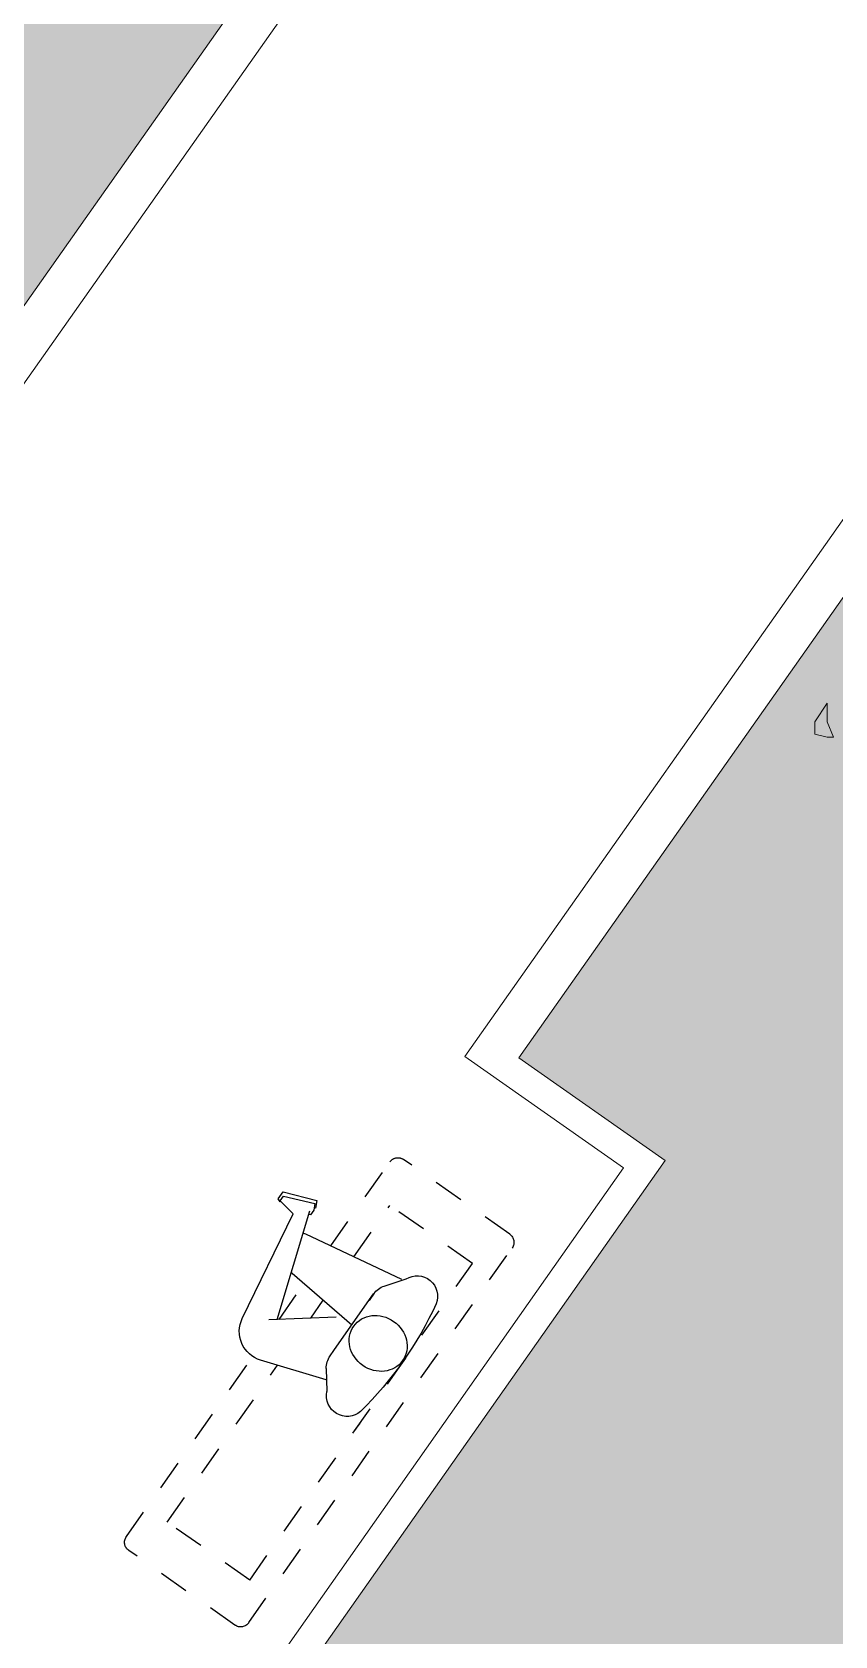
# Model space of a CAD drawing. Header units: metres. Extents: x 12093 to 20303, y 514 to 1412.
# Drawn here: x 19758.89 to 19761.57, y 815.44 to 820.8 of the extents above; entities that cross this region are included whole.
import ezdxf

# ---------------------------------------------------------------- set-up
doc = ezdxf.new("R2010")
doc.units = ezdxf.units.M
doc.linetypes.add('DASHED2', pattern=[9.525, 6.35, -3.175])
doc.layers.get('0').update_dxf_attribs({"lineweight": 13})
for name, color, linetype, lineweight in [('0-JARDI', 72, 'Continuous', 13), ('ARBOLES', 52, 'Continuous', 13), ('AREA VERDE', 62, 'Continuous', 13), ('grass', 64, 'Continuous', 13), ('MANZANAS-ORIGINALES', 147, 'Continuous', 9)]:
    doc.layers.add(name, color=color, linetype=linetype, lineweight=lineweight)
for name, color, linetype in [('2', 2, 'Continuous'), ('Proyecciones', 52, 'DASHED2'), ('SALUD-PLAN', 6, 'Continuous')]:
    doc.layers.add(name, color=color, linetype=linetype)

# ---------------------------------------------------------------- blocks, each defined once
blk = doc.blocks.new('ELLIPSE')
blk.add_circle((0.5, 0.5), 0.5)
blk = doc.blocks.new('gfgfgh')
at = {"layer": '2'}
for p, q in [((19731.2028, 804.7077), (19731.1414, 804.7537)), ((19731.5914, 804.7437), (19731.5314, 804.3937)), ((19731.5401, 804.7077), (19731.6014, 804.7537)), ((19731.1722, 804.7291), (19731.0998, 804.5119)), ((19731.2414, 804.6937), (19731.2714, 804.6937)), ((19731.2714, 804.6937), (19731.4981, 804.6937)), ((19731.3977, 804.4311), (19731.3714, 804.6937)), ((19731.5014, 804.6937), (19731.4714, 804.6937)), ((19731.3626, 804.6353), (19731.2255, 804.4567)), ((19731.2422, 804.4791), (19731.6022, 804.3591)), ((19731.3977, 804.4311), (19731.3966, 804.4277)), ((19731.1786, 804.3816), (19731.5622, 804.3191)), ((19731.5314, 804.3937), (19731.5282, 804.3838)), ((19731.5922, 804.3691), (19731.5902, 804.3631)), ((19731.6122, 804.3691), (19731.5922, 804.3691)), ((19731.6322, 804.3591), (19731.6122, 804.3691)), ((19731.6208, 804.37), (19731.6187, 804.3659)), ((19731.6437, 804.3587), (19731.6208, 804.37)), ((19731.5622, 804.3191), (19731.5722, 804.2591)), ((19731.5922, 804.2591), (19731.6322, 804.3591)), ((19731.6027, 804.2501), (19731.6437, 804.3587)), ((19731.5706, 804.2613), (19731.5718, 804.2616)), ((19731.5706, 804.2613), (19731.575, 804.2501)), ((19731.5722, 804.2591), (19731.5922, 804.2591)), ((19731.575, 804.2501), (19731.6027, 804.2501))]:
    blk.add_line(p, q, dxfattribs=at)
for centre, radius, start, end in [((19731.3714, 803.6837), 1.22, 79.6111, 100.3889), ((19731.1681, 804.817), 0.0687, 104.0362, 247.1663), ((19731.5748, 804.817), 0.0687, 292.8337, 75.9638), ((19731.2448, 804.7637), 0.07, 233.1301, 270), ((19731.4981, 804.7637), 0.07, 270, 306.8699), ((19731.1946, 804.4803), 0.1, 161.5651, 260.7539)]:
    blk.add_arc(centre, radius, start, end, dxfattribs=at)
at = {"layer": 'Proyecciones', "ltscale": 0.006}
for p, q in [((19730.3591, 804.9841), (19731.8897, 804.9841)), ((19730.3258, 804.9509), (19730.3258, 804.5174)), ((19730.4774, 804.9049), (19731.7713, 804.9049)), ((19730.4774, 804.9049), (19731.1185, 804.9049)), ((19731.3111, 804.9049), (19731.384, 804.9049)), ((19731.923, 804.9509), (19731.923, 804.5174)), ((19730.4774, 804.5682), (19731.1185, 804.5682)), ((19731.3111, 804.5682), (19731.384, 804.5682)), ((19731.5614, 804.5682), (19731.7713, 804.5682)), ((19730.3591, 804.4841), (19731.0947, 804.4841)), ((19731.2466, 804.4841), (19731.3924, 804.4841)), ((19731.547, 804.4841), (19731.8897, 804.4841))]:
    blk.add_line(p, q, dxfattribs=at)
at = {"layer": 'Proyecciones', "ltscale": 0.005}
for p, q in [((19730.4774, 804.9049), (19730.4774, 804.5682)), ((19731.7713, 804.9049), (19731.7713, 804.5682))]:
    blk.add_line(p, q, dxfattribs=at)
for centre, start, end in [((19730.3591, 804.9509), 90, 180), ((19730.3591, 804.9509), 174.6442, 180), ((19731.8897, 804.9509), 0, 90), ((19730.3591, 804.5174), 180, 270), ((19731.8897, 804.5174), 270, 0)]:
    blk.add_arc(centre, 0.0333, start, end, dxfattribs=at)
at = {"layer": '2', "xscale": 0.180000000000291, "yscale": -0.2000000000000455, "zscale": 0.180000000000291}
blk.add_blockref('ELLIPSE', (19731.2814, 804.9012), dxfattribs=at)
blk = doc.blocks.new('ARBUSTO6')
at = {"layer": 'ARBOLES'}
blk.add_lwpolyline([(-1.493, -0.1153), (-1.527, -0.1068), (-1.527, -0.0728), (-1.493, -0.0218), (-1.493, -0.0728), (-1.4759, -0.1153)], close=True, dxfattribs=at)
blk = doc.blocks.new('ARBUST13')
at = {"layer": 'ARBOLES'}
blk.add_blockref('ARBUSTO6', (0, 0.025), dxfattribs=at)

msp = doc.modelspace()

# ---------------------------------------------------------------- hatches: boundary and pattern name
at = {"layer": 'grass'}
h = msp.add_hatch(dxfattribs=at)
h.set_pattern_fill('AR-CONC', color=256, scale=0.004, style=0)
h.set_pattern_definition([(50, (0, 0), (0.728738676, -0.063756342), [0.0762, -0.8382]), (355, (0, 0), (-0.140971304, 0.764226572), [0.06096, -0.67056]), (100.451, (0.0607, -0.0053), (0.587770007, 0.700466751), [0.06476, -0.71236]), (46.1842, (0, 0.2032), (1.084316164, -0.16816931), [0.1143, -1.2573]), (96.6356, (0.0904, 0.1892), (0.94961694, 0.989702224), [0.09714, -1.06854]), (351.184, (0, 0.2032), (0.949618423, 0.98970047), [0.09144, -1.00584]), (21, (0.1016, 0.1524), (0.60645952, -0.409062074), [0.0762, -0.8382]), (326, (0.1016, 0.1524), (0.247208113, 0.736751864), [0.06096, -0.67056]), (71.4514, (0.15214, 0.1183), (0.853665963, 0.32769143), [0.06476, -0.71236]), (37.5, (0, 0), (0.012354413, 0.3382201555), [0, -0.662432, 0, -0.68072, 0, -0.6731]), (7.5, (0, 0), (0.26727865, 0.400722299), [0, -0.388112, 0, -0.647192, 0, -0.25654]), (327.5, (-0.22657, 0), (0.5423623807, -0.022914976), [0, -0.254, 0, -0.79248, 0, -1.05156]), (317.5, (-0.32817, 0), (0.592516726, 0.101705964), [0, -0.3302, 0, -0.526288, 0, -0.74676])])
h.paths.add_polyline_path([(19762.6703, 825.2874), (19762.18, 825.6336), (19763.6779, 827.7552), (19764.166, 827.4106), (19767.1448, 831.639, 0.025063), (19766.8597, 831.6533), (19751.3533, 831.6533), (19751.3533, 828.1378), (19751.9533, 828.1378), (19751.9533, 825.5406), (19751.3533, 825.5406), (19751.3533, 819.578), (19751.9533, 819.578), (19751.9533, 816.9808), (19751.3533, 816.9808), (19751.3533, 813.4325, -0.058435), (19753.6879, 812.5372), (19756.7316, 816.8577), (19756.2414, 817.2039), (19757.7393, 819.3255), (19758.2274, 818.9809)])
h.paths.add_polyline_path([(19760.5164, 817.3683), (19761.0052, 817.0247), (19759.5117, 814.9), (19759.0207, 815.2451), (19755.9769, 810.9246, -0.117537), (19758.7558, 806.7946), (19760.292, 806.7946), (19760.292, 807.3947), (19762.8891, 807.3947), (19762.8891, 806.7946), (19765.5886, 806.7946), (19765.5886, 807.3947), (19768.1857, 807.3947), (19768.1857, 806.7946), (19769.7097, 806.7946), (19769.7097, 828.8033, 0.111349), (19769.4339, 830.0264), (19766.455, 825.798), (19766.9438, 825.4545), (19765.4503, 823.3297), (19764.9593, 823.6748)])

# ---------------------------------------------------------------- linework, layer by layer
at = {"layer": 'AREA VERDE'}
for p, q in [((19764.9593, 823.6748), (19760.5164, 817.3683)), ((19760.5164, 817.3683), (19761.0052, 817.0247)), ((19759.5117, 814.9), (19761.0052, 817.0247))]:
    msp.add_line(p, q, dxfattribs=at)
msp.add_lwpolyline([(19758.2274, 818.9809), (19762.6703, 825.2874)], dxfattribs=at)
at = {"layer": 'MANZANAS-ORIGINALES'}
for p, q in [((19758.2923, 818.8126), (19762.8504, 825.2827)), ((19760.3361, 817.3728), (19764.8941, 823.8429)), ((19760.3361, 817.3728), (19760.8659, 817.0004)), ((19759.4874, 815.0393), (19760.8659, 817.0004))]:
    msp.add_line(p, q, dxfattribs=at)

# ---------------------------------------------------------------- block references
at = {"layer": '0-JARDI', "xscale": 1.213369402146782, "yscale": 1.213369402146782, "zscale": 1.213369402146782}
msp.add_blockref('ARBUST13', (19763.3586, 818.5492), dxfattribs=at)
at = {"layer": 'SALUD-PLAN', "lineweight": 20, "xscale": -1, "rotation": 234.8957537266437}
msp.add_blockref('gfgfgh', (7754.7942, -14863.1479), dxfattribs=at)

doc.saveas('drawing.dxf')
